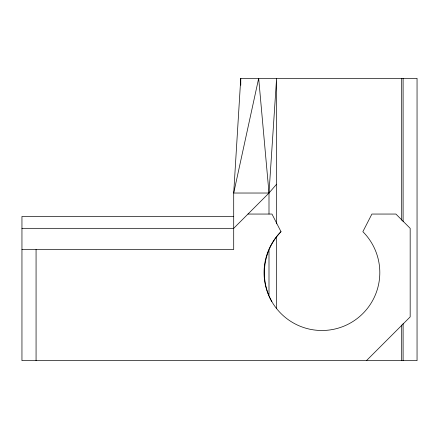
<?xml version="1.0" encoding="UTF-8"?>
<svg xmlns="http://www.w3.org/2000/svg" width="439" height="439" viewBox="0 0 439 439"><rect width="100%" height="100%" fill="white"/><g stroke="black" fill="none" stroke-linecap="round" stroke-linejoin="round"><path stroke-width="0.66" d="M233.707 216.46L21.95 216.46L21.95 360.671L417.05 360.671L417.05 78.329L240.764 78.329L233.707 193.028L233.707 249.5L21.95 249.5M247.975 214.051L271.971 214.051L281.009 231.688C262.945 250.197 259.153 279.001 271.812 301.555M276.586 184.21L268.997 193.028L233.707 228.324L21.95 228.324M366.406 360.671L410.169 316.909L410.169 228.324L395.896 214.051L371.899 214.051L362.861 231.688A57.882 57.882 0 0 1 362.861 313.545A57.882 57.882 0 0 1 281.009 313.545A57.882 57.882 0 0 1 281.009 231.688M403.106 78.329L403.106 221.558M403.106 323.664L403.106 360.671M401.696 78.329L401.696 220.186M401.696 325.036L401.696 360.671M276.586 223.879L276.586 78.329L268.997 193.028L268.997 214.051M276.586 236.873L276.586 308.688M268.997 250.466L268.997 294.761M240.764 78.329L240.764 85.182M36.069 249.5L36.069 360.671M258.675 78.329L233.707 193.028L268.997 193.028L258.675 78.329"/></g></svg>
